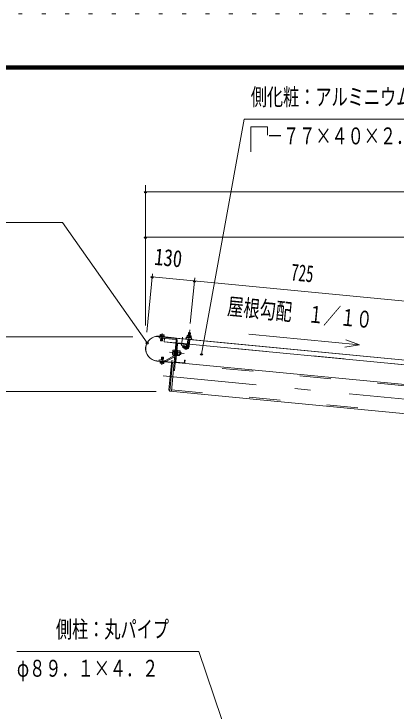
# Model space of a CAD drawing. Units: millimetres, scale not verified. Extents: x -26655 to 26659, y -10500 to 10500.
# Drawn here: x 15825 to 18766, y 5138 to 10500 of the extents above; entities that cross this region are included whole.
import ezdxf
from ezdxf.enums import TextEntityAlignment as Align

# ---------------------------------------------------------------- set-up
doc = ezdxf.new("R2010")
doc.units = ezdxf.units.MM
doc.header["$LTSCALE"] = 60
for name, pattern in [('USER2', [10, 4, -6]), ('USER3', [24, 12, -5, 2, -5]), ('USER4', [3, 0.5, -2.5])]:
    doc.linetypes.add(name, pattern=pattern)
for name, color, linetype, lineweight in [('0-6_2-02BOLD', 7, 'Continuous', 18), ('0-7_2-12HIDDEN', 3, 'USER2', 18), ('0-8_2-22CENTER', 3, 'USER3', 18), ('0-9_2-42THIN', 4, 'Continuous', 18), ('0-A_2-52DIM', 3, 'Continuous', 18), ('0-C_F-F1PAPER', 5, 'Continuous', 18), ('0-D_F-E_J_ADD', 5, 'USER4', 18)]:
    doc.layers.add(name, color=color, linetype=linetype, lineweight=lineweight)
doc.styles.add('ＭＳ ゴシック', font='')
doc.styles.get('ＭＳ ゴシック').set_extended_font_data('MS Gothic')

msp = doc.modelspace()

# ---------------------------------------------------------------- linework, layer by layer
at = {"layer": '0-6_2-02BOLD'}
for p, q in [((17167.69, 8048.23), (17182.62, 8046.8)), ((20865.76, 7641.83), (16942.15, 8019.63)), ((16956.33, 8018.26), (16955.99, 8014.65)), ((16957.12, 8023.45), (16957.95, 8032.15)), ((16968.45, 7987.21), (16970.17, 8005.24)), ((16970.93, 8013.21), (16971.27, 8016.82)), ((16971.49, 8022.08), (16972.32, 8030.78)), ((16983.36, 8012.01), (16983.72, 8015.62)), ((16983.59, 8014.38), (20865.64, 7640.58)), ((17035.97, 7598.44), (17073.7, 7990.26)), ((17073.69, 7990.25), (17062.64, 7875.47)), ((17157.48, 7942.23), (17162.77, 7997.13)), ((17163.62, 8012.36), (17164.84, 8025.11)), ((17177.7, 7995.69), (17172.41, 7940.79)), ((17181, 8023.56), (17179.77, 8010.81)), ((17069.3, 7944.59), (17077.26, 7943.83)), ((17082.87, 7960.37), (17070.03, 7826.98)), ((17159.29, 7961.05), (17079.66, 7968.71)), ((17145.97, 7958.31), (17087.24, 7963.97)), ((17122.56, 7936.62), (17138.43, 7925.3)), ((17149.57, 7953.94), (17147.94, 7937.02)), ((17175.11, 7968.85), (17160.18, 7970.29)), ((18963.44, 7787.32), (17174.22, 7959.61)), ((17059.52, 7884.74), (17047.57, 7885.9)), ((17049.37, 7904.57), (17061.32, 7903.42)), ((17079.85, 7887.19), (17085.31, 7891.69)), ((17085.79, 7896.66), (17080.33, 7892.17)), ((17086.21, 7901.02), (17100.65, 7899.64)), ((17105.5, 7879.7), (17107.41, 7899.6)), ((17036.4, 7819.43), (16923.92, 7830.25)), ((16924.04, 7831.5), (17036.52, 7820.67)), ((17060.29, 7871.94), (16990.21, 7834.38)), ((16993.99, 7827.32), (17061.49, 7863.51)), ((17039.25, 7822.91), (17040.33, 7834.11)), ((17098.85, 7880.96), (17084.41, 7882.35)), ((16957.91, 7822.95), (16957.08, 7814.26)), ((16971.45, 7812.89), (16972.28, 7821.58)), ((17065.28, 7819.4), (18861.48, 7646.45)), ((17073.63, 7822.62), (17132.36, 7816.96))]:
    msp.add_line(p, q, dxfattribs=at)
for points in [[(17165.57, 8026.31), (17167.69, 8048.23), (17169.05, 8049.36), (17181.49, 8048.16), (17182.62, 8046.8), (17180.51, 8024.86)], [(16942.27, 8020.87), (17058.49, 8009.68), (17058.37, 8008.44)], [(17069.96, 8003.67), (16943.55, 8015.84), (16942.78, 8007.88), (17069.2, 7995.71)], [(16977.45, 8031.56), (16953.06, 8033.89), (16950.77, 8032.84), (16949.94, 8024.14)], [(16955.23, 8006.68), (16953.52, 7988.64), (16955.77, 7985.92), (16965.73, 7984.96), (16968.45, 7987.21), (16953.52, 7988.64)], [(16977.45, 8031.56), (16979.5, 8030.1), (16978.68, 8021.4)], [(17071.59, 7968.36), (16980.01, 7977.17), (16982.6, 8004.05)], [(17187.86, 8010.03), (17189.08, 8022.78), (17187.04, 8024.23), (17159.04, 8026.93), (17156.76, 8025.89), (17155.53, 8013.15)], [(17081.66, 7989.49), (17059.29, 7757.19), (17051.33, 7757.96)], [(17147.14, 7937.51), (17131.27, 7948.83), (17122.56, 7936.62)], [(17147.94, 7937.02), (17151.92, 7936.64), (17153.55, 7953.56)], [(17062.22, 7912.76), (17050.27, 7913.92), (17048.25, 7911.08), (17045.23, 7879.73), (17046.67, 7876.56), (17058.62, 7875.41)], [(17062.36, 7872.55), (17058.39, 7872.93), (17062.46, 7915.24), (17066.44, 7914.86)], [(17074.31, 7871.4), (17078.29, 7871.02), (17082.37, 7913.32), (17078.38, 7913.7)], [(17082.2, 7911.58), (17087.18, 7911.1), (17083.44, 7872.28), (17078.46, 7872.75)], [(17083.51, 7873.01), (17097.95, 7871.62), (17099.97, 7874.45), (17102.99, 7905.81), (17101.55, 7908.97), (17087.11, 7910.36)], [(17102.44, 7900.08), (17107.41, 7899.6), (17110.79, 7895.51), (17109.59, 7883.07), (17105.5, 7879.7), (17100.53, 7880.18)], [(16987.37, 7833.81), (16941.52, 7838.22), (16940.75, 7830.25), (16986.6, 7825.84)], [(16973.86, 7835.11), (16975.88, 7856.4), (16960.96, 7857.82), (16958.92, 7836.55)], [(16960.96, 7857.82), (16963.68, 7860.07), (16973.63, 7859.12), (16975.88, 7856.4)], [(17040.33, 7834.11), (17041.57, 7834), (17040.49, 7822.8)], [(17136.72, 7820.56), (17138.35, 7837.48), (17142.34, 7837.1), (17140.71, 7820.18)], [(16979.47, 7820.9), (16978.63, 7812.2), (16976.33, 7811.15), (16951.95, 7813.48), (16949.9, 7814.94), (16950.72, 7823.64)], [(17044.88, 7821.37), (17036.7, 7814.62), (17016.78, 7607.82), (17023.53, 7599.64)], [(20826.43, 7233.46), (17023.53, 7599.64), (17044.88, 7821.37), (17057.32, 7820.17)]]:
    msp.add_lwpolyline(points, dxfattribs=at)
for points in [[(16979.87, 8021.29), (16979.48, 8017.3), (16948.37, 8020.27), (16948.75, 8024.25)], [(17151.79, 8013.5), (17151.4, 8009.53), (17191.22, 8005.69), (17191.6, 8009.67)], [(16981.03, 7824.77), (16980.65, 7820.79), (16949.54, 7823.75), (16949.92, 7827.73)]]:
    msp.add_lwpolyline(points, close=True, dxfattribs=at)
for centre, radius, start, end in [((16933.1, 7925.56), 95.75, 84.49997, 264.49997), ((16933.1, 7925.56), 94.5, 84.49997, 264.49997), ((16953.93, 8027.98), 5.79, 46.00594, 84.55217), ((16963.24, 8011.54), 21.27, 64.72084, 104.38129), ((16975.48, 8025.93), 5.79, 84.55217, 123.0836), ((17068.72, 7990.73), 5, 354.49998, 84.49997), ((17068.72, 7990.73), 13, 354.49998, 84.49997), ((17153.41, 8004.31), 5, 84.4998, 264.4998), ((17160.23, 8019.6), 7.19, 50.11574, 110.11574), ((17170.46, 7998.84), 26.87, 66.91203, 102.08795), ((17184.48, 8017.26), 7.19, 58.88425, 118.88425), ((17188.25, 8000.95), 5, 264.50061, 84.50061), ((17086.86, 7959.98), 8, 84.4973, 174.4973), ((17086.86, 7959.98), 4, 84.4973, 174.4973), ((17150.95, 7942.85), 21.56, 234.5, 354.5), ((17145.59, 7954.32), 4, 354.5092, 84.50122), ((17145.59, 7954.32), 8, 354.50143, 84.50122), ((17150.95, 7942.85), 6.57, 234.5, 354.5), ((17052.54, 7880.7), 7.19, 133.77223, 174.49905), ((17072.76, 7892.9), 26.15, 153.47365, 195.52446), ((17055.24, 7908.72), 7.19, 174.49905, 215.22588), ((17075.46, 7892.64), 26.15, 333.47365, 15.52446), ((17095.68, 7904.83), 7.19, 313.77223, 354.49905), ((16987.85, 7838.78), 5, 264.49997, 298.18448), ((17058.16, 7875.9), 4.5, 298.20261, 313.75566), ((17092.98, 7876.81), 7.19, 354.49905, 35.22588), ((16953.92, 7819.11), 5.79, 264.55217, 303.0836), ((16966.17, 7833.5), 21.27, 244.72084, 284.38129), ((16975.47, 7817.05), 5.79, 226.00594, 264.55217), ((16987.85, 7838.78), 13, 264.49997, 298.1879), ((17036.76, 7823.15), 3.75, 264.49997, 354.49997), ((17036.76, 7823.15), 2.5, 264.49997, 354.49997), ((17074.01, 7826.6), 8, 174.4973, 264.48845), ((17074.01, 7826.6), 4, 174.4973, 264.48845), ((17132.74, 7820.94), 8, 264.49953, 354.50208), ((17132.74, 7820.94), 4, 264.49953, 354.5092)]:
    msp.add_arc(centre, radius, start, end, dxfattribs=at)
at = {"layer": '0-7_2-12HIDDEN'}
for p, q in [((17071.7, 7969.6), (16980.13, 7978.42)), ((17159.41, 7962.29), (17079.78, 7969.95)), ((18963.56, 7788.57), (17174.34, 7960.85)), ((18860.47, 7636), (17064.27, 7808.95)), ((17036.98, 7608.89), (20827.44, 7243.91))]:
    msp.add_line(p, q, dxfattribs=at)
at = {"layer": '0-8_2-22CENTER'}
for p, q in [((17177.35, 8070.31), (17164.95, 7941.51)), ((16960.45, 7982.7), (16966.27, 8043.16)), ((17115.41, 7948.69), (17121.78, 8014.89)), ((17142.79, 7931.41), (17118.87, 7948.46)), ((17021.85, 7897.8), (17135.07, 7886.89)), ((16968.95, 7862.33), (16963.13, 7801.88)), ((16971.99, 7716.49), (20837.11, 7344.33))]:
    msp.add_line(p, q, dxfattribs=at)
msp.add_arc((17150.95, 7942.85), 14.06, 234.5, 354.5, dxfattribs=at)
at = {"layer": '0-9_2-42THIN'}
for p, q in [((17169.05, 8049.36), (17166.82, 8026.19)), ((17179.26, 8024.98), (17181.49, 8048.16)), ((16955.32, 7986.46), (16957.23, 8006.49)), ((16957.99, 8014.45), (16958.33, 8018.07)), ((16968.18, 8005.43), (16966.27, 7985.41)), ((16969.29, 8017.01), (16968.94, 8013.4)), ((17161.43, 7970.17), (17164.01, 7997.01)), ((17159.73, 7965.64), (17161.42, 7970.17)), ((17108.23, 7881.95), (17100.76, 7882.67)), ((17102.2, 7897.6), (17109.67, 7896.88)), ((16963.13, 7859.63), (16960.92, 7836.35)), ((16971.86, 7835.3), (16974.08, 7858.58))]:
    msp.add_line(p, q, dxfattribs=at)
msp.add_lwpolyline([(17176.45, 7995.81), (17173.87, 7968.97), (17174.67, 7964.2)], dxfattribs=at)
at = {"layer": '0-A_2-52DIM'}
for p, q in [((17776.2, 9566.98), (17776.2, 9631.37)), ((16837.42, 9182.47), (16837.42, 8103.74)), ((16847.42, 9132.46), (16827.42, 9132.46)), ((21837.41, 9132.46), (16837.42, 9132.46)), ((16847.42, 8782.47), (16827.42, 8782.47)), ((16837.42, 8782.47), (21837.41, 8782.47)), ((16846.57, 8051.99), (16889.79, 8500.9)), ((16897.5, 8477.09), (16877.5, 8477.09)), ((16887.5, 8477.09), (20821.8, 8098.25)), ((17182.14, 8120.08), (17215.78, 8469.51)), ((17223.49, 8445.7), (17203.49, 8445.7)), ((15009.92, 8017.43), (16739.52, 8017.43)), ((18483.16, 7954.21), (17633.58, 8036.01)), ((16859.37, 7970.46), (16839.37, 7970.46)), ((17278.86, 7884.25), (17258.86, 7884.25)), ((15359.92, 7594.92), (16919.04, 7594.92))]:
    msp.add_line(p, q, dxfattribs=at)
for points in [[(17268.86, 7884.25), (17597.42, 9689.93), (19447.42, 9689.93)], [(17776.2, 9631.37), (17647.42, 9631.37), (17647.42, 9439.93)], [(16849.36, 7970.46), (16197.41, 8894.93), (13597.42, 8894.93)], [(18377.79, 7993.61), (18483.16, 7954.21), (18372.2, 7935.64)], [(17834.8, 3860.57), (17247.42, 5594.93), (15847.42, 5594.93)]]:
    msp.add_lwpolyline(points, dxfattribs=at)
for centre in [(16837.42, 9132.46), (16837.42, 8782.47), (16887.5, 8477.09), (17213.49, 8445.7), (16849.37, 7970.46), (17268.86, 7884.25)]:
    msp.add_arc(centre, 10, 180, 0, dxfattribs=at)
at = {"layer": '0-C_F-F1PAPER'}
for points in [[(26158.83, -10000), (-2541.17, -10000), (-2541.17, 10100), (26158.83, 10100)], [(26156.32, -9997.5), (26156.32, 10097.5), (-2538.67, 10097.5), (-2538.67, -9997.5)], [(26153.83, -9995), (26153.83, 10095), (-2536.17, 10095), (-2536.17, -9995)], [(26151.32, -9992.5), (-2533.67, -9992.5), (-2533.67, 10092.5), (26151.32, 10092.5)], [(26148.83, -9990), (26148.83, 10090), (-2531.17, 10090), (-2531.17, -9990)], [(26146.33, -9987.5), (-2528.67, -9987.5), (-2528.67, 10087.5), (26146.33, 10087.5)], [(26143.82, -9985), (26143.82, 10085), (-2526.17, 10085), (-2526.17, -9985)], [(26141.33, -9982.5), (-2523.67, -9982.5), (-2523.67, 10082.5), (26141.33, 10082.5)], [(26138.82, -9980), (-2521.17, -9980), (-2521.17, 10080), (26138.82, 10080)], [(26136.33, -9977.5), (-2518.67, -9977.5), (-2518.67, 10077.5), (26136.33, 10077.5)], [(26133.83, -9975), (26133.83, 10075), (-2516.17, 10075), (-2516.17, -9975)]]:
    msp.add_lwpolyline(points, close=True, dxfattribs=at)
at = {"layer": '0-D_F-E_J_ADD'}
msp.add_lwpolyline([(26658.83, -10500), (-3041.17, -10500), (-3041.17, 10500), (26658.83, 10500)], close=True, dxfattribs=at)

# ---------------------------------------------------------------- texts
at = {"layer": '0-A_2-52DIM', "color": 7, "style": 'ＭＳ ゴシック', "width": 0.7}
for s, p in [('側化粧：アルミニウム形材', (17647.42, 9757.7)), ('\u3000－７７×４０×２．０', (17647.42, 9457.69)), ('側柱：丸パイプ', (16147.42, 5662.69)), ('φ８９．１×４．２', (15847.42, 5362.69))]:
    msp.add_text(s, height=130.2, dxfattribs=at).set_placement(p, align=Align.BOTTOM_LEFT)
at = {"layer": '0-A_2-52DIM', "color": 7, "style": 'ＭＳ ゴシック'}
for s, width, p in [('130', 0.8, (16897.15, 8531.67)), ('725', 0.65, (17948.33, 8412.61)), ('屋根勾配\u3000１／１０', 0.7, (17459.05, 8149.91))]:
    msp.add_text(s, height=130.2, rotation=354.5, dxfattribs=dict(at, width=width)).set_placement(p, align=Align.BOTTOM_LEFT)

doc.saveas('drawing.dxf')
